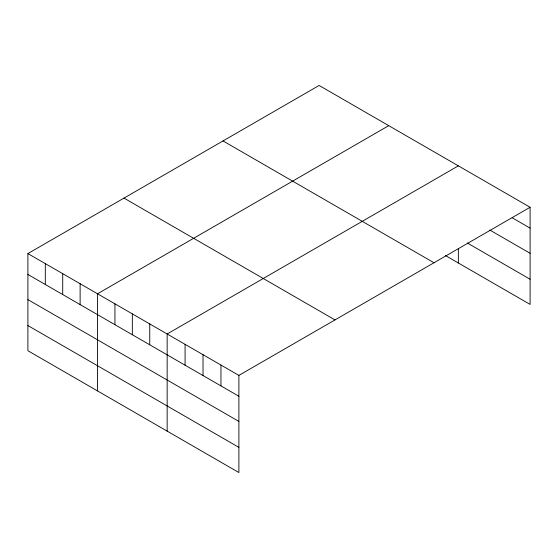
<?xml version="1.0" encoding="UTF-8"?>
<svg xmlns="http://www.w3.org/2000/svg" width="558" height="558" viewBox="0 0 558 558"><rect width="100%" height="100%" fill="white"/><g stroke="black" fill="none" stroke-linecap="round" stroke-linejoin="round"><path stroke-width="0.84" d="M27.9 253.583L238.887 375.401L238.887 472.542L27.9 350.731L27.9 253.583L319.113 85.458L530.1 207.269L530.1 304.417L445.312 255.459M388.738 125.655L97.524 293.787L97.524 390.928M458.362 165.852L167.156 333.984L167.156 431.125M238.887 375.401L530.1 207.269M512.167 217.773L530.1 228.124M489.75 230.008L530.1 253.304M467.332 243.002L530.1 279.237M223.012 140.937L433.998 262.755M124.002 198.104L334.988 319.915M27.9 274.445L238.887 396.257M27.9 299.618L238.887 421.43M27.9 325.558L238.887 447.37M458.362 248.729L458.362 262.999M220.954 365.044L220.954 385.899M203.021 354.693L203.021 375.548M185.089 344.335L185.089 365.19M149.746 323.933L149.746 344.788M132.337 313.882L132.337 334.737M114.934 303.831L114.934 324.693M80.122 283.736L80.122 304.591M62.712 273.685L62.712 294.54M45.31 263.634L45.31 284.489"/></g></svg>
